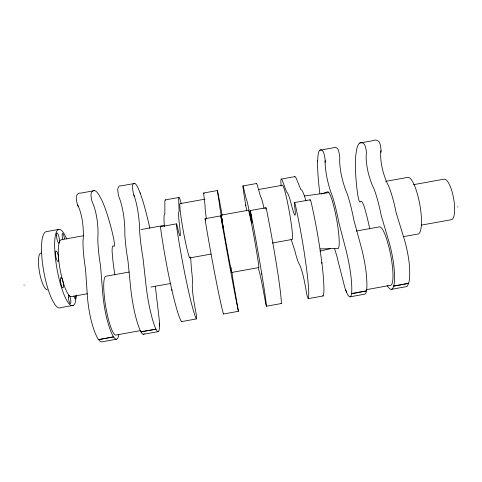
<?xml version="1.0" encoding="UTF-8"?>
<svg xmlns="http://www.w3.org/2000/svg" width="482" height="482" viewBox="0 0 482 482"><rect width="100%" height="100%" fill="white"/><g stroke="black" fill="none" stroke-linecap="round" stroke-linejoin="round"><path stroke-width="0.72" d="M149.824 228.317L149.143 225.142A66.703 7.839 79.7 0 0 140.292 193.366L138.25 188.402A66.703 7.839 79.7 0 0 132.496 185.919A6.001 0.717 79.2 0 0 133.695 194.547L134.641 197.168A15.677 1.91 79.4 0 1 138.515 215.496A36.867 4.597 79.2 0 1 139.587 230.529A43.103 5.049 79.9 0 0 143.034 258.34L146.022 285.205A32.505 3.946 80.2 0 0 149.944 309.239A38.108 4.597 80.2 0 0 155.861 328.983L157.054 330.977A38.108 4.597 80.2 0 0 159.536 325.959L159.518 323.663A19.78 2.356 80.3 0 0 159.259 319.813L155.451 287.374A41.338 4.91 79.8 0 0 155.385 286.139M24.1 285.314L24.106 284.916M325.115 162.295L325.157 160.163A5.989 0.819 80.4 0 0 323.217 151.691A66.552 8.953 79.8 0 0 317.957 156.144L317.614 161.524A66.552 8.953 79.8 0 0 319.879 193.656M221.648 220.376L220.762 215.87L205.079 218.695L205.585 222.545A68.119 2.085 79.8 0 0 214.321 271.396L216.514 282.651A68.119 2.085 79.8 0 0 223.046 312.469L223.425 313.674A12.785 0.398 79.9 0 0 223.606 313.631M325.187 160.578L325.115 162.958A15.641 2.181 80.3 0 0 327.796 181.461A36.783 5.248 80.4 0 0 332.267 195.843A43.006 5.766 79.7 0 1 338.948 223.009L345.775 249.116A32.433 4.507 79.3 0 1 350.541 272.939A38.018 5.254 79.3 0 1 351.565 293.52L366.513 290.809A38.012 6.007 79.3 0 0 365.862 270.167A32.427 5.151 79.2 0 0 361.036 246.356L353.915 220.31A43 6.591 79.7 0 0 346.986 193.192A36.777 6.001 80.5 0 1 342.256 178.858A15.641 2.488 80.3 0 1 339.665 160.343L339.78 157.536A5.983 0.934 80.5 0 0 337.786 149.083A66.54 10.236 79.8 0 0 333.972 147.679L319.837 150.215M76.524 294.996L75.216 302.66A38.753 8.821 79.8 0 1 61.473 287.477A38.753 8.821 79.8 0 1 54.978 238.228A38.753 8.821 79.8 0 1 66.841 239.114M317.65 160.952L317.626 161.404M211.134 254.062L190.059 257.864L190.161 256.99M380.786 152.294L381.051 150.125A5.983 1.265 80.8 0 0 378.894 141.702A66.51 13.845 79.8 0 0 373.869 140.515L359.741 143.052M265.937 207.742L250.272 210.562L250.917 215.105M381.057 150.547L380.72 152.969A15.629 3.368 80.6 0 0 383.057 171.526A36.759 8.116 80.7 0 0 388.516 185.715A42.982 8.917 79.7 0 1 396.144 212.695L404.085 238.578A32.414 6.965 79 0 1 409.098 262.341A38 8.122 79.1 0 1 408.694 283.169L393.667 286.103L408.609 283.464M351.565 293.52L351.029 295.828A38.018 5.254 79.3 0 1 346.48 292.092L345.642 289.947A19.732 2.687 79.2 0 1 344.479 286.266L336.454 254.665A41.241 5.609 79.7 0 1 334.496 248.308M393.686 286.163L393.758 285.874A38.006 7.375 79.1 0 0 393.788 265.112A32.421 6.32 79.1 0 0 388.841 241.331L381.19 215.388A42.988 8.092 79.7 0 0 373.809 188.366A36.765 7.369 80.7 0 1 368.609 174.123A15.635 3.061 80.5 0 1 366.187 155.578L366.441 152.752A5.983 1.151 80.7 0 0 364.338 144.317A66.522 12.568 79.8 0 0 356.716 149.185L355.855 154.656A66.522 12.568 79.8 0 0 356.825 187.769L357.385 192.27A11.363 2 80 0 0 359.09 200.837A7.622 1.332 80.1 0 0 360.337 201.765A16.557 2.916 79.7 0 1 363.91 205.844A47.73 8.11 79.5 0 1 369.453 227.522A41.223 7.875 79.7 0 0 369.76 228.842M351.523 293.803L366.447 291.038L365.844 293.14A38.012 6.007 79.3 0 1 364.892 294.153L350.209 296.81M393.667 286.103L392.848 288.248A38.006 7.375 79.1 0 1 387.154 285.416M408.694 283.169L407.652 285.561A38 8.122 79.1 0 1 406.308 286.645L391.643 289.302M321.422 194.035L327.73 191.776A28.854 3.88 79.8 0 1 333.749 206.025L335.412 213.146A28.854 3.88 79.8 0 1 337.623 248.525L320.084 248.905M319.903 251.164L330.646 248.543M165.422 199.879L179.021 197.433M203.808 192.981L217.388 190.541M242.952 185.944L256.526 183.509M281.265 179.063L294.827 176.623M204.898 199.174L180.087 203.633A27.607 1.717 79.7 0 0 179.816 204.645L179.907 207.501A27.607 1.717 79.7 0 0 184.865 239.144A27.607 1.717 79.7 0 0 190.059 257.864M258.4 189.553L282.44 185.233A27.57 2.109 79.9 0 1 283.145 186.07L284.151 188.757A27.57 2.109 79.9 0 1 290.712 220.075A27.57 2.109 79.9 0 1 291.978 239.476L272.39 243.006M58.84 229.414L46.23 231.679A38.759 9.489 79.8 0 0 44.133 273.481A38.759 9.489 79.8 0 0 60.901 307.594L73.445 305.323M83.79 235.674L61.365 239.711A28.944 6.567 79.8 0 0 60.298 270.619A28.944 6.567 79.8 0 0 72.173 296.478L87.308 293.749M385.666 181.353L407.814 177.364A28.824 7.013 79.8 0 1 420.021 205.754A28.824 7.013 79.8 0 1 417.436 234.113L403.452 236.638M141.099 229.54L164.368 225.353M160.765 226.673L176.466 223.847M294.49 202.603L310.143 199.783M413.556 184.66L444.157 179.153A20.624 5.995 79.8 0 1 453.779 199.301A20.624 5.995 79.8 0 1 450.959 219.78L421.16 225.154M129.242 272.029L106.275 276.174A29.866 5.278 80.4 0 0 103.847 290.471L104.474 297.792A29.866 5.278 80.4 0 0 115.969 335.05L140.636 330.58M356.192 231.071L379.021 226.95A29.77 5.772 79.1 0 1 386.739 239.367L388.763 246.41A29.77 5.772 79.1 0 1 390.553 285.296L366.748 289.61M150.95 287.049L170.688 283.482M231.685 272.457L258.81 267.558A29.221 0.759 79.8 0 0 255.352 244.338A29.221 0.759 79.8 0 0 249.17 212.532L248.592 210.399A29.221 0.759 79.8 0 0 248.363 210.23L221.389 215.086A29.227 0.313 79.8 0 0 221.346 215.303L221.66 217.49A29.227 0.313 79.8 0 0 227.227 249.411A29.227 0.313 79.8 0 0 231.685 272.457L231.649 271.962M181.551 321.608L196.433 318.915M223.564 313.999L238.433 311.306L238.066 309.745A68.107 0.741 79.8 0 1 232.252 279.807L230.167 268.534A68.107 0.741 79.8 0 1 221.389 219.696L220.762 215.87M266.401 306.239L281.259 303.546M308.329 298.641L323.169 295.954M113.577 336.864L98.557 339.647L113.577 336.864L114.993 338.605A38.126 6.742 80.4 0 0 118.807 334.695M140.973 331.959L155.975 329.176L140.834 331.706A38.114 5.356 80.2 0 1 134.544 312.023A32.511 4.597 80.3 0 1 130.688 287.977L127.995 261.051A43.109 5.88 79.9 0 1 124.796 233.192A36.873 5.356 79.2 0 0 123.988 218.111A15.677 2.223 79.3 0 0 120.018 199.789L118.994 197.186A6.001 0.837 79.1 0 1 117.861 188.552A66.715 9.128 79.7 0 1 120.566 185.968L134.773 183.419M116.379 339.195L101.612 341.871A38.132 7.501 80.4 0 1 100.087 341.304L98.388 339.394A38.132 7.501 80.4 0 1 91.032 319.897A32.529 6.435 80.5 0 1 87.356 295.803L85.501 268.715A43.127 8.236 79.9 0 1 83.006 240.711A36.897 7.501 78.9 0 0 82.934 225.492A15.689 3.115 79.1 0 0 78.711 207.212L77.469 204.639A6.007 1.169 78.8 0 1 76.493 195.975A66.745 12.785 79.7 0 1 80.434 193.174L94.653 190.619M143.293 334.315L158.042 331.64M304.57 195.975L328.911 192.619M140.967 331.899L142.16 333.677A38.114 5.356 80.2 0 0 144.184 333.628M113.583 336.924L113.427 336.671A38.126 6.742 80.4 0 1 106.444 317.108A32.523 5.784 80.4 0 1 102.708 293.032L100.557 266.004A43.121 7.399 79.9 0 1 97.81 238.048A36.891 6.736 79 0 0 97.478 222.877A15.683 2.796 79.1 0 0 93.345 204.585L92.183 202A6.001 1.054 78.9 0 1 91.146 193.342A66.733 11.49 79.7 0 1 99.292 195.397L101.859 200.265A66.733 11.49 79.7 0 1 112.119 231.806L113.143 236.234A11.399 1.826 79.5 0 1 114.553 244.886A7.646 1.217 79.5 0 1 113.8 246.175A16.605 2.663 79.8 0 0 112.113 251.218A47.863 7.411 80 0 0 114.644 273.505A41.356 7.2 79.9 0 1 114.818 274.848M205.079 218.695L205.519 220.292M77.608 205.037L78.421 206.597M140.075 192.836L140.25 193.252M457.755 206.688L457.9 207.049M345.702 290.104L346.48 292.092M250.272 210.562L251.116 214.345A68.083 1.789 79.8 0 1 259.973 263.154L261.871 274.451A68.083 1.789 79.8 0 1 266.323 304.63L266.407 305.889A12.779 0.337 79.7 0 1 265.847 304.269L264.576 297.46A18.009 0.464 79.7 0 0 261.292 280.132A52.803 1.319 79.6 0 0 258.894 270.294A41.103 1.06 79.8 0 1 258.268 267.811M133.803 194.945L134.424 196.542M291.001 239.042L294.695 250.176A41.084 3.314 79.8 0 0 298.707 263.1A52.779 4.121 79.2 0 1 302.395 272.698A18.003 1.446 79.4 0 1 305.998 289.959A8.646 0.717 79.3 0 0 307.359 296.749A12.773 1.06 79.4 0 0 308.48 298.268L308.679 296.954A68.052 5.573 79.7 0 0 306.257 266.425L304.642 255.08A68.052 5.573 79.7 0 0 295.665 206.326A6.423 0.566 79.9 0 0 294.363 203.922L294.906 208.164A16.153 1.392 80 0 1 294.309 214.237A37.463 3.254 80.1 0 1 290.688 201.904A43.326 3.482 79.7 0 0 286.621 192.173L282.651 181.322A29.836 2.283 79.9 0 0 280.873 180.762A35.409 2.723 79.9 0 0 281.145 185.871M171.978 290.435L171.767 289.495M245.802 205.573L245.706 204.995A35.427 0.874 79.8 0 1 243.018 187.564A29.854 0.729 79.8 0 1 243.693 188.323L246.338 199.421A43.35 1.115 79.8 0 1 248.887 209.429A37.488 1.042 79.9 0 0 251.586 221.931A16.165 0.446 79.8 0 0 251.074 216.057L250.435 212.207M221.527 216.563L221.479 216.237M221.479 219.473L223.208 228.161L223.082 227.064A37.5 0.434 79.7 0 0 220.997 214.448A43.362 0.464 79.8 0 1 219.467 204.254L217.701 192.993A29.86 0.301 79.8 0 1 217.768 192.107A35.439 0.361 79.8 0 1 221.081 209.429L222.16 215.297M245.706 204.995L246.712 210.881M261.666 273.24L261.828 274.192M230.944 267.293L231.167 268.679M231.324 269.679L231.625 271.667M321.801 262.371L321.928 263.329M238.439 311.3L233.872 285.091A52.821 0.548 79.9 0 1 232.33 275.095A41.115 0.44 79.8 0 0 231.95 272.565M190.709 257.876L191.396 268.829A41.133 2.699 79.8 0 1 192.457 282.301A52.845 3.356 80.2 0 0 192.704 292.538A18.027 1.181 80.1 0 0 195.445 309.98A8.658 0.584 80.1 0 1 196.572 316.819A12.791 0.868 80.1 0 1 196.204 318.608L195.638 317.433A68.137 4.537 79.8 0 1 187.793 287.844L185.419 276.62A68.137 4.537 79.8 0 1 176.755 227.733A6.429 0.464 79.7 0 1 176.978 225.052L177.912 229.227A16.177 1.133 79.6 0 0 180.292 234.776A37.518 2.651 79.5 0 0 179.123 221.985A43.38 2.838 79.8 0 1 179.123 211.508L178.689 200.006A29.872 1.856 79.7 0 1 179.858 198.915A35.451 2.217 79.7 0 1 181.274 203.826M159.524 323.832L159.536 325.959M294.544 176.996A29.836 2.832 79.9 0 1 296.436 178.84L300.876 189.613A43.32 4.32 79.7 0 1 305.486 199.241A37.457 4.031 80.2 0 0 305.937 200.97M322.759 295.665A12.773 1.313 79.3 0 0 323.368 295.568L323.669 294.243A68.04 6.911 79.7 0 0 321.964 263.588L320.446 252.225A68.04 6.911 79.7 0 0 311.432 203.482A6.423 0.705 79.9 0 0 309.932 200.379M281.108 303.389A12.779 0.596 79.6 0 0 281.313 303.19L281.325 301.913A68.07 3.127 79.8 0 0 277.596 271.607L275.794 260.292A68.07 3.127 79.8 0 0 266.895 211.502A6.423 0.319 79.8 0 0 265.962 209.037M256.424 183.847A29.848 1.283 79.8 0 1 257.496 185.841L260.611 196.855A43.338 1.958 79.8 0 1 263.696 206.766A37.482 1.826 80 0 0 264.076 208.507M222.166 218.695A29.227 0.313 79.8 0 1 222.479 220.28M181.786 321.205A12.797 1.121 80.2 0 1 181.274 321.313L180.605 320.156A68.149 5.886 79.8 0 1 172.032 290.694L169.562 279.482A68.149 5.886 79.8 0 1 160.94 230.583A6.435 0.596 79.7 0 1 160.916 226.763M165.766 200.138A29.878 2.41 79.7 0 0 164.862 202.488L164.826 214.08A43.392 3.681 79.8 0 0 164.284 224.66A37.524 3.434 79.5 0 1 164.483 226.432M204.073 193.583A29.866 0.856 79.7 0 0 203.886 195.475L205.181 206.82A43.368 1.301 79.8 0 0 206.169 217.117A37.506 1.217 79.7 0 1 206.447 218.876M47.423 289.833A18.69 4.802 79.8 0 1 39.343 271.318A18.69 4.802 79.8 0 1 41.301 253.02M62.841 239.44A4.163 0.928 79.2 0 1 62.54 233.493A4.163 0.928 79.2 0 1 64.474 238.825M75.704 295.828A4.169 0.928 80.3 0 1 75.331 298.979A4.169 0.928 80.3 0 1 73.927 296.044M56.43 235.276A5.194 1.199 79.2 0 0 58.816 243.127A5.194 1.199 79.2 0 0 58.605 235.668A5.194 1.199 79.2 0 0 56.43 235.276M55.46 253.478A5.332 1.259 79.5 0 0 57.918 261.437A5.332 1.259 79.5 0 0 57.707 253.653A5.332 1.259 79.5 0 0 55.46 253.478M60.443 280.108A5.308 1.253 80.1 0 0 62.865 287.875A5.308 1.253 80.1 0 0 62.624 279.958A5.308 1.253 80.1 0 0 60.443 280.108M68.42 297.4A4.314 0.994 80.4 0 0 70.348 303.636A4.314 0.994 80.4 0 0 70.113 297.117A4.314 0.994 80.4 0 0 68.42 297.4"/></g></svg>
